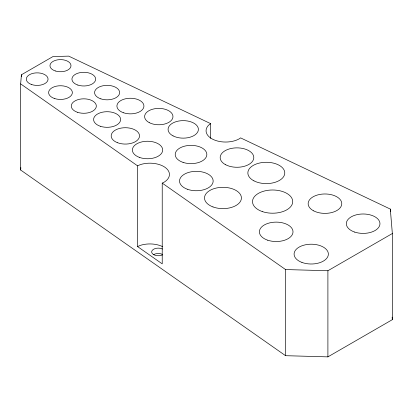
<?xml version="1.0" encoding="UTF-8"?>
<svg xmlns="http://www.w3.org/2000/svg" width="413" height="413" viewBox="0 0 413 413"><rect width="100%" height="100%" fill="white"/><g stroke="black" fill="none" stroke-linecap="round" stroke-linejoin="round"><path stroke-width="0.62" d="M210.645 123.637L208.684 125.113A19.55 11.285 0 0 0 213.712 139.708A19.55 11.285 0 0 0 239.437 138.737L240.578 137.875L390.311 209.086L392.35 233.526L392.35 319.657L327.901 356.868L285.574 355.691L20.65 170.022L20.65 83.891L21.409 74.784L52.952 56.571L68.718 56.132L210.645 123.637L210.645 138.376M20.65 170.022L20.851 167.59M20.65 83.891L137.565 165.83L140.121 164.694A19.545 11.285 0 0 1 165.406 167.601A19.545 11.285 0 0 1 163.718 182.448L162.226 183.109L285.574 269.555L327.901 270.737L392.35 233.526M137.565 165.83L137.565 246.576L140.121 245.446A19.545 11.285 0 0 1 162.65 246.664M137.565 246.576L162.226 263.861L162.226 183.109M392.138 317.153L392.35 319.657M390.311 209.086L390.311 211.657M327.901 270.737L327.901 356.868M285.574 269.555L285.574 355.691M21.409 74.784L21.409 76.704M162.49 254.847A6.593 3.805 0 0 1 153.455 254.542A6.593 3.805 0 0 1 153.455 249.318A6.593 3.805 0 0 1 162.49 249.018M153.59 254.625A6.593 3.805 0 0 1 162.49 254.398M301.955 262.431A17.14 9.897 0 0 0 328.356 254.584A17.14 9.897 0 0 0 303.39 245.307A17.14 9.897 0 0 0 301.955 262.431M354.741 232.101A16.814 9.706 0 0 0 379.96 223.691A16.814 9.706 0 0 0 354.741 215.287A16.814 9.706 0 0 0 354.741 232.101M267.794 240.232A16.814 9.706 0 0 0 293.013 231.827A16.814 9.706 0 0 0 267.794 223.423A16.814 9.706 0 0 0 267.794 240.232M313.658 210.862A16.814 9.706 0 0 0 341.391 205.736A16.814 9.706 0 0 0 319.832 194.435A16.814 9.706 0 0 0 313.658 210.862M262.554 211.657A20.108 11.61 0 0 0 292.719 201.601A20.108 11.61 0 0 0 262.554 191.549A20.108 11.61 0 0 0 262.554 211.657M212.969 206.928A18.461 10.661 0 0 0 241.399 198.483A18.461 10.661 0 0 0 214.512 188.493A18.461 10.661 0 0 0 212.969 206.928M253.907 180.832A18.461 10.661 0 0 0 284.356 175.2A18.461 10.661 0 0 0 260.68 162.789A18.461 10.661 0 0 0 253.907 180.832M187.239 189.2A16.814 9.706 0 0 0 213.134 181.508A16.814 9.706 0 0 0 188.648 172.407A16.814 9.706 0 0 0 187.239 189.2M225.689 164.756A16.814 9.706 0 0 0 253.422 159.624A16.814 9.706 0 0 0 231.863 148.324A16.814 9.706 0 0 0 225.689 164.756M183.114 162.412A15.823 9.138 0 0 0 206.846 154.498A15.823 9.138 0 0 0 183.114 146.589A15.823 9.138 0 0 0 183.114 162.412M139.331 157.363A15.162 8.756 0 0 0 162.681 150.425A15.162 8.756 0 0 0 140.596 142.217A15.162 8.756 0 0 0 139.331 157.363M173.037 135.872A15.162 8.756 0 0 0 198.049 131.246A15.162 8.756 0 0 0 178.607 121.055A15.162 8.756 0 0 0 173.037 135.872M149.269 122.646A14.176 8.183 0 0 0 172.649 118.319A14.176 8.183 0 0 0 154.472 108.789A14.176 8.183 0 0 0 149.269 122.646M117.679 142.774A14.176 8.183 0 0 0 139.511 136.29A14.176 8.183 0 0 0 118.867 128.619A14.176 8.183 0 0 0 117.679 142.774M100.349 126.27A13.515 7.806 0 0 0 120.622 119.512A13.515 7.806 0 0 0 100.349 112.754A13.515 7.806 0 0 0 100.349 126.27M123.663 112.811A13.515 7.806 0 0 0 143.936 106.053A13.515 7.806 0 0 0 123.663 99.296A13.515 7.806 0 0 0 123.663 112.811M77.536 112.315A12.529 7.233 0 0 0 96.327 106.053A12.529 7.233 0 0 0 77.536 99.791A12.529 7.233 0 0 0 77.536 112.315M100.844 98.857A12.529 7.233 0 0 0 119.636 92.595A12.529 7.233 0 0 0 100.844 86.332A12.529 7.233 0 0 0 100.844 98.857M77.866 85.068A11.869 6.851 0 0 0 95.666 79.136A11.869 6.851 0 0 0 77.866 73.204A11.869 6.851 0 0 0 77.866 85.068M55.234 70.933A10.506 6.066 0 0 0 70.995 65.677A10.506 6.066 0 0 0 55.234 60.422A10.506 6.066 0 0 0 55.234 70.933M54.552 98.526A11.869 6.851 0 0 0 72.358 92.595A11.869 6.851 0 0 0 54.552 86.663A11.869 6.851 0 0 0 54.552 98.526M31.739 84.577A10.877 6.283 0 0 0 48.058 79.136A10.877 6.283 0 0 0 31.739 73.695A10.877 6.283 0 0 0 31.739 84.577"/></g></svg>
